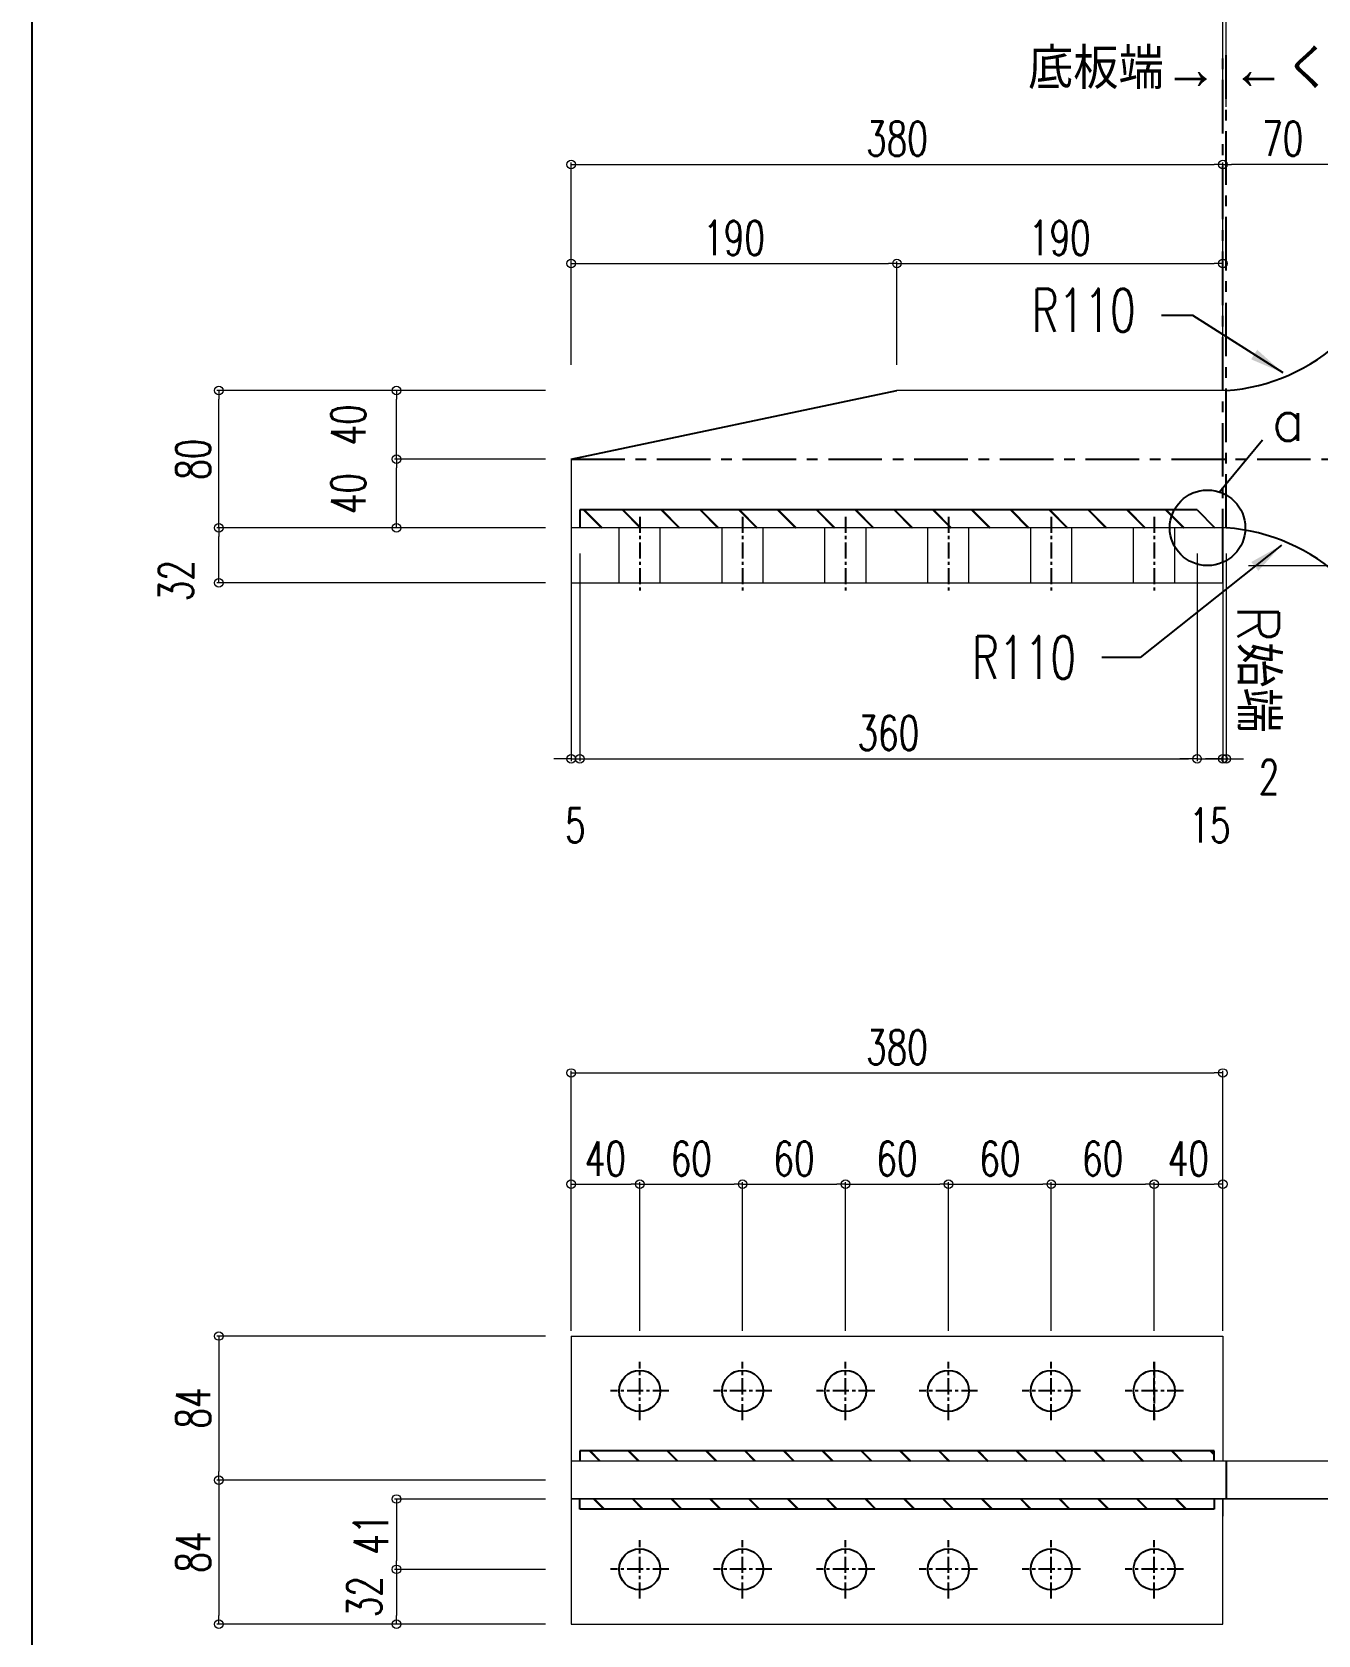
# Model space of a CAD drawing. Header units: millimetres. Extents: x -4568 to 36914, y -114 to 17788.
# Drawn here: x 3444 to 4194, y 11699 to 12633 of the extents above; entities that cross this region are included whole.
import ezdxf
from ezdxf.enums import TextEntityAlignment as Align

# ---------------------------------------------------------------- set-up
doc = ezdxf.new("R2010")
doc.units = ezdxf.units.MM
doc.header["$LTSCALE"] = 5
for name, pattern in [('ACAD_ISO03W100', [30, 12, -18]), ('CENTER1', [10, 6.25, -1.25, 1.25, -1.25]), ('JIS_08_50', [53, 50, -1.125, 0.75, -1.125])]:
    doc.linetypes.add(name, pattern=pattern)
doc.layers.get('0').update_dxf_attribs({"color": 255})
doc.layers.get('DEFPOINTS').update_dxf_attribs({"color": 255})
for name, color, linetype in [('CENTER', 2, 'JIS_08_50'), ('寸法', 4, 'Continuous'), ('溶接', 241, 'Continuous'), ('補助線', 7, 'ACAD_ISO03W100'), ('金物', 142, 'Continuous')]:
    doc.layers.add(name, color=color, linetype=linetype)
doc.styles.add('KANJI', font='simplex.shx', dxfattribs={"width": 0.7, "bigfont": 'extfont2.shx'})
doc.styles.get("Standard").update_dxf_attribs({"font": 'simplex.shx', "width": 0.7, "height": 2.5, "bigfont": '@extfont2.shx'})
doc.styles.add('SUNPOU', font='simplex.shx', dxfattribs={"width": 0.7, "bigfont": 'extfont2.shx'})
doc.dimstyles.new('コピー(2) - Standard', dxfattribs={"dimtxt": 25, "dimasz": 20, "dimexe": 0.18, "dimexo": 0.0625, "dimgap": 15, "dimtad": 1, "dimdec": 0, "dimzin": 0, "dimdsep": 46, "dimtxsty": 'Standard', "dimblk": 'DOTSMALL', "dimcen": 0.09, "dimadec": 0, "dimazin": 0, "dimtfac": 1, "dimtdec": 0, "dimtofl": 0, "dimtmove": 0, "dimatfit": 3, "dimfxl": 0, "dimtolj": 1, "dimtzin": 0, "dimarcsym": 0})
doc.dimstyles.new('一般寸法-小さめ', dxfattribs={"dimscale": 10, "dimtxt": 2, "dimasz": 0.5, "dimexe": 0.125, "dimexo": 1.5, "dimgap": 0.5, "dimtad": 1, "dimtxsty": 'KANJI', "dimblk": 'ORIGIN', "dimcen": 0, "dimclrd": 256, "dimclre": 256, "dimclrt": 256, "dimadec": 0, "dimazin": 0, "dimtfac": 1, "dimtmove": 2, "dimatfit": 2, "dimfxl": 0, "dimtolj": 2, "dimlwd": 5, "dimlwe": 5, "dimarcsym": 0})

# ---------------------------------------------------------------- blocks, each defined once
blk = doc.blocks.new('_DotSmall')
at = {"color": 0, "linetype": 'ByBlock', "const_width": 0.5}
blk.add_lwpolyline([(-0.0625, 0, 1), (0.0625, 0, 1)], format="xyb", close=True, dxfattribs=at)
blk = doc.blocks.new('_Origin')
at = {"color": 0, "linetype": 'ByBlock', "lineweight": -2}
blk.add_line((0, 0), (-1, 0), dxfattribs=at)
blk.add_circle((0, 0), 0.5, dxfattribs=at)
blk = doc.blocks.new('*D1047')
at = {"layer": 'DEFPOINTS', "color": 0, "transparency": 16777216}
for p in [(3552.96, 12424.11), (3758.38, 12424.11), (3758.38, 12344.11)]:
    blk.add_point(p, dxfattribs=at)
at = {"layer": '寸法', "lineweight": 5, "transparency": 16777216}
for p, q in [((3743.38, 12424.11), (3551.71, 12424.11)), ((3552.96, 12349.11), (3552.96, 12419.11)), ((3743.38, 12344.11), (3551.71, 12344.11))]:
    blk.add_line(p, q, dxfattribs=at)
at = {"layer": '寸法', "lineweight": 5, "transparency": 16777216, "xscale": 5, "yscale": 5, "zscale": 5}
for p, rotation in [((3552.96, 12424.11), 90), ((3552.96, 12344.11), 270)]:
    blk.add_blockref('_Origin', p, dxfattribs=dict(at, rotation=rotation))
at = {"layer": '寸法', "transparency": 16777216, "insert": (3537.96, 12384.11), "char_height": 20, "attachment_point": 5, "rotation": 90, "style": 'KANJI'}
blk.add_mtext('\\A2;80', dxfattribs=at)
blk = doc.blocks.new('*D1077')
at = {"layer": 'DEFPOINTS', "color": 0, "transparency": 16777216}
for p in [(3552.96, 12344.11), (3758.38, 12344.11), (3758.38, 12312.11)]:
    blk.add_point(p, dxfattribs=at)
at = {"layer": '寸法', "lineweight": 5, "transparency": 16777216}
for p, q in [((3743.38, 12344.11), (3551.71, 12344.11)), ((3552.96, 12317.11), (3552.96, 12339.11)), ((3743.38, 12312.11), (3551.71, 12312.11))]:
    blk.add_line(p, q, dxfattribs=at)
at = {"layer": '寸法', "lineweight": 5, "transparency": 16777216, "xscale": 5, "yscale": 5, "zscale": 5}
for p, rotation in [((3552.96, 12344.11), 90), ((3552.96, 12312.11), 270)]:
    blk.add_blockref('_Origin', p, dxfattribs=dict(at, rotation=rotation))
at = {"layer": '寸法', "transparency": 16777216, "insert": (3527.96, 12313.35), "char_height": 20, "attachment_point": 5, "rotation": 90, "style": 'KANJI'}
blk.add_mtext('\\A2;32', dxfattribs=at)
blk = doc.blocks.new('*D1048')
at = {"layer": 'DEFPOINTS', "color": 0, "transparency": 16777216}
for p in [(4138.38, 12555.9), (3758.38, 12424.11), (4138.38, 12424.11)]:
    blk.add_point(p, dxfattribs=at)
at = {"layer": '寸法', "lineweight": 5, "transparency": 16777216}
for p, q in [((3758.38, 12439.11), (3758.38, 12557.15)), ((3763.38, 12555.9), (4133.38, 12555.9)), ((4138.38, 12439.11), (4138.38, 12557.15))]:
    blk.add_line(p, q, dxfattribs=at)
at = {"layer": '寸法', "lineweight": 5, "transparency": 16777216, "xscale": 5, "yscale": 5, "zscale": 5, "rotation": 180}
blk.add_blockref('_Origin', (3758.38, 12555.9), dxfattribs=at)
at = {"layer": '寸法', "lineweight": 5, "transparency": 16777216, "xscale": 5, "yscale": 5, "zscale": 5}
blk.add_blockref('_Origin', (4138.38, 12555.9), dxfattribs=at)
at = {"layer": '寸法', "transparency": 16777216, "insert": (3948.38, 12570.9), "char_height": 20, "attachment_point": 5, "style": 'KANJI'}
blk.add_mtext('\\A2;380', dxfattribs=at)
blk = doc.blocks.new('*D1049')
at = {"layer": 'DEFPOINTS', "color": 0, "transparency": 16777216}
for p in [(4138.38, 12555.9), (4208.38, 12454.11), (4138.38, 12424.11)]:
    blk.add_point(p, dxfattribs=at)
at = {"layer": '寸法', "lineweight": 5, "transparency": 16777216}
for p, q in [((4138.38, 12439.11), (4138.38, 12557.15)), ((4203.38, 12555.9), (4143.38, 12555.9)), ((4208.38, 12469.11), (4208.38, 12557.15))]:
    blk.add_line(p, q, dxfattribs=at)
at = {"layer": '寸法', "lineweight": 5, "transparency": 16777216, "xscale": 5, "yscale": 5, "zscale": 5, "rotation": 180}
blk.add_blockref('_Origin', (4138.38, 12555.9), dxfattribs=at)
at = {"layer": '寸法', "lineweight": 5, "transparency": 16777216, "xscale": 5, "yscale": 5, "zscale": 5}
blk.add_blockref('_Origin', (4208.38, 12555.9), dxfattribs=at)
at = {"layer": '寸法', "transparency": 16777216, "insert": (4173.38, 12570.9), "char_height": 20, "attachment_point": 5, "style": 'KANJI'}
blk.add_mtext('\\A2;70', dxfattribs=at)
blk = doc.blocks.new('*D1051')
at = {"layer": 'DEFPOINTS', "color": 0, "transparency": 16777216}
for p in [(3656.58, 12384.11), (3758.38, 12384.11), (3758.38, 12344.11)]:
    blk.add_point(p, dxfattribs=at)
at = {"layer": '寸法', "lineweight": 5, "transparency": 16777216}
for p, q in [((3743.38, 12384.11), (3655.33, 12384.11)), ((3656.58, 12349.11), (3656.58, 12379.11)), ((3743.38, 12344.11), (3655.33, 12344.11))]:
    blk.add_line(p, q, dxfattribs=at)
at = {"layer": '寸法', "lineweight": 5, "transparency": 16777216, "xscale": 5, "yscale": 5, "zscale": 5}
for p, rotation in [((3656.58, 12384.11), 90), ((3656.58, 12344.11), 270)]:
    blk.add_blockref('_Origin', p, dxfattribs=dict(at, rotation=rotation))
at = {"layer": '寸法', "transparency": 16777216, "insert": (3628.42, 12364.11), "char_height": 20, "attachment_point": 5, "rotation": 90, "style": 'KANJI'}
blk.add_mtext('\\A2;40', dxfattribs=at)
blk = doc.blocks.new('*D1052')
at = {"layer": 'DEFPOINTS', "color": 0, "transparency": 16777216}
for p in [(3656.58, 12424.11), (3758.38, 12424.11), (3758.38, 12384.11)]:
    blk.add_point(p, dxfattribs=at)
at = {"layer": '寸法', "lineweight": 5, "transparency": 16777216}
for p, q in [((3743.38, 12424.11), (3655.33, 12424.11)), ((3656.58, 12389.11), (3656.58, 12419.11)), ((3743.38, 12384.11), (3655.33, 12384.11))]:
    blk.add_line(p, q, dxfattribs=at)
at = {"layer": '寸法', "lineweight": 5, "transparency": 16777216, "xscale": 5, "yscale": 5, "zscale": 5}
for p, rotation in [((3656.58, 12424.11), 90), ((3656.58, 12384.11), 270)]:
    blk.add_blockref('_Origin', p, dxfattribs=dict(at, rotation=rotation))
at = {"layer": '寸法', "transparency": 16777216, "insert": (3628.42, 12404.11), "char_height": 20, "attachment_point": 5, "rotation": 90, "style": 'KANJI'}
blk.add_mtext('\\A2;40', dxfattribs=at)
blk = doc.blocks.new('*D1079')
at = {"layer": 'DEFPOINTS', "color": 0, "transparency": 16777216}
for p in [(4138.38, 12322.11), (4208.38, 12314.11), (4218.01, 12314.11)]:
    blk.add_point(p, dxfattribs=at)
at = {"layer": '寸法', "lineweight": 5, "transparency": 16777216}
for p, q in [((4218.01, 12327.11), (4218.01, 12332.11)), ((4153.38, 12322.11), (4219.26, 12322.11)), ((4218.01, 12322.11), (4218.01, 12314.11)), ((4218.01, 12309.11), (4218.01, 12304.11)), ((4223.38, 12314.11), (4219.26, 12314.11))]:
    blk.add_line(p, q, dxfattribs=at)
at = {"layer": '寸法', "lineweight": 5, "transparency": 16777216, "xscale": 5, "yscale": 5, "zscale": 5}
for p, rotation in [((4218.01, 12322.11), 270), ((4218.01, 12314.11), 90)]:
    blk.add_blockref('_Origin', p, dxfattribs=dict(at, rotation=rotation))
at = {"layer": '寸法', "transparency": 16777216, "insert": (4244.75, 12277.68), "char_height": 20, "attachment_point": 5, "rotation": 90, "style": 'KANJI'}
blk.add_mtext('\\A2;8', dxfattribs=at)
blk = doc.blocks.new('*D1053')
at = {"layer": 'DEFPOINTS', "color": 0, "transparency": 16777216}
for p in [(4138.38, 12498.13), (3948.38, 12424.11), (4138.38, 12424.11)]:
    blk.add_point(p, dxfattribs=at)
at = {"layer": '寸法', "lineweight": 5, "transparency": 16777216}
for p, q in [((3948.38, 12439.11), (3948.38, 12499.38)), ((3953.38, 12498.13), (4133.38, 12498.13)), ((4138.38, 12439.11), (4138.38, 12499.38))]:
    blk.add_line(p, q, dxfattribs=at)
at = {"layer": '寸法', "lineweight": 5, "transparency": 16777216, "xscale": 5, "yscale": 5, "zscale": 5, "rotation": 180}
blk.add_blockref('_Origin', (3948.38, 12498.13), dxfattribs=at)
at = {"layer": '寸法', "lineweight": 5, "transparency": 16777216, "xscale": 5, "yscale": 5, "zscale": 5}
blk.add_blockref('_Origin', (4138.38, 12498.13), dxfattribs=at)
at = {"layer": '寸法', "transparency": 16777216, "insert": (4043.38, 12513.13), "char_height": 20, "attachment_point": 5, "style": 'KANJI'}
blk.add_mtext('\\A2;190', dxfattribs=at)
blk = doc.blocks.new('*D1054')
at = {"layer": 'DEFPOINTS', "color": 0, "transparency": 16777216}
for p in [(3948.38, 12498.13), (3758.38, 12424.11), (3948.38, 12424.11)]:
    blk.add_point(p, dxfattribs=at)
at = {"layer": '寸法', "lineweight": 5, "transparency": 16777216}
for p, q in [((3758.38, 12439.11), (3758.38, 12499.38)), ((3763.38, 12498.13), (3943.38, 12498.13)), ((3948.38, 12439.11), (3948.38, 12499.38))]:
    blk.add_line(p, q, dxfattribs=at)
at = {"layer": '寸法', "lineweight": 5, "transparency": 16777216, "xscale": 5, "yscale": 5, "zscale": 5, "rotation": 180}
blk.add_blockref('_Origin', (3758.38, 12498.13), dxfattribs=at)
at = {"layer": '寸法', "lineweight": 5, "transparency": 16777216, "xscale": 5, "yscale": 5, "zscale": 5}
blk.add_blockref('_Origin', (3948.38, 12498.13), dxfattribs=at)
at = {"layer": '寸法', "transparency": 16777216, "insert": (3853.38, 12513.13), "char_height": 20, "attachment_point": 5, "style": 'KANJI'}
blk.add_mtext('\\A2;190', dxfattribs=at)
blk = doc.blocks.new('*D1061')
at = {"layer": 'DEFPOINTS', "color": 0, "linetype": 'Continuous', "transparency": 16777216}
for p in [(3758.38, 12344.11), (3763.38, 12325.11), (3763.38, 12209.42)]:
    blk.add_point(p, dxfattribs=at)
at = {"layer": '寸法', "linetype": 'Continuous', "lineweight": 5, "transparency": 16777216}
for p, q in [((3758.38, 12329.11), (3758.38, 12208.17)), ((3763.38, 12310.11), (3763.38, 12208.17)), ((3753.38, 12209.42), (3748.38, 12209.42)), ((3758.38, 12209.42), (3763.38, 12209.42)), ((3768.38, 12209.42), (3773.38, 12209.42))]:
    blk.add_line(p, q, dxfattribs=at)
at = {"layer": '寸法', "linetype": 'Continuous', "lineweight": 5, "transparency": 16777216, "xscale": 5, "yscale": 5, "zscale": 5}
blk.add_blockref('_Origin', (3758.38, 12209.42), dxfattribs=at)
at = {"layer": '寸法', "linetype": 'Continuous', "lineweight": 5, "transparency": 16777216, "xscale": 5, "yscale": 5, "zscale": 5, "rotation": 180}
blk.add_blockref('_Origin', (3763.38, 12209.42), dxfattribs=at)
at = {"layer": '寸法', "linetype": 'Continuous', "transparency": 16777216, "insert": (3760.88, 12170.67), "char_height": 20, "attachment_point": 5, "style": 'KANJI'}
blk.add_mtext('\\A2;5', dxfattribs=at)
blk = doc.blocks.new('*D1062')
at = {"layer": 'DEFPOINTS', "color": 0, "linetype": 'Continuous', "transparency": 16777216}
for p in [(3763.38, 12344.11), (4123.38, 12344.11), (4123.38, 12209.42)]:
    blk.add_point(p, dxfattribs=at)
at = {"layer": '寸法', "linetype": 'Continuous', "lineweight": 5, "transparency": 16777216}
for p, q in [((3763.38, 12329.11), (3763.38, 12208.17)), ((4123.38, 12329.11), (4123.38, 12208.17)), ((3768.38, 12209.42), (4118.38, 12209.42))]:
    blk.add_line(p, q, dxfattribs=at)
at = {"layer": '寸法', "linetype": 'Continuous', "lineweight": 5, "transparency": 16777216, "xscale": 5, "yscale": 5, "zscale": 5, "rotation": 180}
blk.add_blockref('_Origin', (3763.38, 12209.42), dxfattribs=at)
at = {"layer": '寸法', "linetype": 'Continuous', "lineweight": 5, "transparency": 16777216, "xscale": 5, "yscale": 5, "zscale": 5}
blk.add_blockref('_Origin', (4123.38, 12209.42), dxfattribs=at)
at = {"layer": '寸法', "linetype": 'Continuous', "transparency": 16777216, "insert": (3943.38, 12224.42), "char_height": 20, "attachment_point": 5, "style": 'KANJI'}
blk.add_mtext('\\A2;360', dxfattribs=at)
blk = doc.blocks.new('*D1063')
at = {"layer": 'DEFPOINTS', "color": 0, "linetype": 'Continuous', "transparency": 16777216}
for p in [(4123.38, 12344.11), (4138.38, 12344.11), (4138.38, 12209.42)]:
    blk.add_point(p, dxfattribs=at)
at = {"layer": '寸法', "linetype": 'Continuous', "lineweight": 5, "transparency": 16777216}
for p, q in [((4123.38, 12329.11), (4123.38, 12208.17)), ((4138.38, 12329.11), (4138.38, 12208.17)), ((4118.38, 12209.42), (4113.38, 12209.42)), ((4123.38, 12209.42), (4138.38, 12209.42)), ((4143.38, 12209.42), (4148.38, 12209.42))]:
    blk.add_line(p, q, dxfattribs=at)
at = {"layer": '寸法', "linetype": 'Continuous', "lineweight": 5, "transparency": 16777216, "xscale": 5, "yscale": 5, "zscale": 5}
blk.add_blockref('_Origin', (4123.38, 12209.42), dxfattribs=at)
at = {"layer": '寸法', "linetype": 'Continuous', "lineweight": 5, "transparency": 16777216, "xscale": 5, "yscale": 5, "zscale": 5, "rotation": 180}
blk.add_blockref('_Origin', (4138.38, 12209.42), dxfattribs=at)
at = {"layer": '寸法', "linetype": 'Continuous', "transparency": 16777216, "insert": (4130.88, 12170.67), "char_height": 20, "attachment_point": 5, "style": 'KANJI'}
blk.add_mtext('\\A2;15', dxfattribs=at)
blk = doc.blocks.new('*D1064')
at = {"layer": 'DEFPOINTS', "color": 0, "linetype": 'Continuous', "transparency": 16777216}
for p in [(4138.38, 12344.11), (4140.38, 12344.11), (4140.38, 12209.42)]:
    blk.add_point(p, dxfattribs=at)
at = {"layer": '寸法', "linetype": 'Continuous', "lineweight": 5, "transparency": 16777216}
for p, q in [((4138.38, 12329.11), (4138.38, 12208.17)), ((4140.38, 12329.11), (4140.38, 12208.17)), ((4133.38, 12209.42), (4128.38, 12209.42)), ((4138.38, 12209.42), (4140.38, 12209.42)), ((4145.38, 12209.42), (4150.38, 12209.42))]:
    blk.add_line(p, q, dxfattribs=at)
at = {"layer": '寸法', "linetype": 'Continuous', "lineweight": 5, "transparency": 16777216, "xscale": 5, "yscale": 5, "zscale": 5}
blk.add_blockref('_Origin', (4138.38, 12209.42), dxfattribs=at)
at = {"layer": '寸法', "linetype": 'Continuous', "lineweight": 5, "transparency": 16777216, "xscale": 5, "yscale": 5, "zscale": 5, "rotation": 180}
blk.add_blockref('_Origin', (4140.38, 12209.42), dxfattribs=at)
at = {"layer": '寸法', "linetype": 'Continuous', "transparency": 16777216, "insert": (4165.31, 12198.9), "char_height": 20, "attachment_point": 5, "style": 'KANJI'}
blk.add_mtext('\\A2;2', dxfattribs=at)
blk = doc.blocks.new('*D1068')
at = {"layer": 'DEFPOINTS', "color": 0, "linetype": 'Continuous', "transparency": 16777216}
for p in [(3798.38, 11961.44), (3758.38, 11860.96), (3798.38, 11860.96)]:
    blk.add_point(p, dxfattribs=at)
at = {"layer": '寸法', "linetype": 'Continuous', "lineweight": 5, "transparency": 16777216}
for p, q in [((3758.38, 11875.96), (3758.38, 11962.69)), ((3763.38, 11961.44), (3793.38, 11961.44)), ((3798.38, 11875.96), (3798.38, 11962.69))]:
    blk.add_line(p, q, dxfattribs=at)
at = {"layer": '寸法', "linetype": 'Continuous', "lineweight": 5, "transparency": 16777216, "xscale": 5, "yscale": 5, "zscale": 5, "rotation": 180}
blk.add_blockref('_Origin', (3758.38, 11961.44), dxfattribs=at)
at = {"layer": '寸法', "linetype": 'Continuous', "lineweight": 5, "transparency": 16777216, "xscale": 5, "yscale": 5, "zscale": 5}
blk.add_blockref('_Origin', (3798.38, 11961.44), dxfattribs=at)
at = {"layer": '寸法', "linetype": 'Continuous', "transparency": 16777216, "insert": (3778.38, 11976.44), "char_height": 20, "attachment_point": 5, "style": 'KANJI'}
blk.add_mtext('\\A2;40', dxfattribs=at)
blk = doc.blocks.new('*D1069')
at = {"layer": 'DEFPOINTS', "color": 0, "linetype": 'Continuous', "transparency": 16777216}
for p in [(3858.38, 11961.44), (3798.38, 11860.96), (3858.38, 11860.96)]:
    blk.add_point(p, dxfattribs=at)
at = {"layer": '寸法', "linetype": 'Continuous', "lineweight": 5, "transparency": 16777216}
for p, q in [((3798.38, 11875.96), (3798.38, 11962.69)), ((3803.38, 11961.44), (3853.38, 11961.44)), ((3858.38, 11875.96), (3858.38, 11962.69))]:
    blk.add_line(p, q, dxfattribs=at)
at = {"layer": '寸法', "linetype": 'Continuous', "lineweight": 5, "transparency": 16777216, "xscale": 5, "yscale": 5, "zscale": 5, "rotation": 180}
blk.add_blockref('_Origin', (3798.38, 11961.44), dxfattribs=at)
at = {"layer": '寸法', "linetype": 'Continuous', "lineweight": 5, "transparency": 16777216, "xscale": 5, "yscale": 5, "zscale": 5}
blk.add_blockref('_Origin', (3858.38, 11961.44), dxfattribs=at)
at = {"layer": '寸法', "linetype": 'Continuous', "transparency": 16777216, "insert": (3828.38, 11976.44), "char_height": 20, "attachment_point": 5, "style": 'KANJI'}
blk.add_mtext('\\A2;60', dxfattribs=at)
blk = doc.blocks.new('*D1070')
at = {"layer": 'DEFPOINTS', "color": 0, "linetype": 'Continuous', "transparency": 16777216}
for p in [(3918.38, 11961.44), (3858.38, 11860.96), (3918.38, 11860.96)]:
    blk.add_point(p, dxfattribs=at)
at = {"layer": '寸法', "linetype": 'Continuous', "lineweight": 5, "transparency": 16777216}
for p, q in [((3858.38, 11875.96), (3858.38, 11962.69)), ((3863.38, 11961.44), (3913.38, 11961.44)), ((3918.38, 11875.96), (3918.38, 11962.69))]:
    blk.add_line(p, q, dxfattribs=at)
at = {"layer": '寸法', "linetype": 'Continuous', "lineweight": 5, "transparency": 16777216, "xscale": 5, "yscale": 5, "zscale": 5, "rotation": 180}
blk.add_blockref('_Origin', (3858.38, 11961.44), dxfattribs=at)
at = {"layer": '寸法', "linetype": 'Continuous', "lineweight": 5, "transparency": 16777216, "xscale": 5, "yscale": 5, "zscale": 5}
blk.add_blockref('_Origin', (3918.38, 11961.44), dxfattribs=at)
at = {"layer": '寸法', "linetype": 'Continuous', "transparency": 16777216, "insert": (3888.38, 11976.44), "char_height": 20, "attachment_point": 5, "style": 'KANJI'}
blk.add_mtext('\\A2;60', dxfattribs=at)
blk = doc.blocks.new('*D1071')
at = {"layer": 'DEFPOINTS', "color": 0, "linetype": 'Continuous', "transparency": 16777216}
for p in [(3978.38, 11961.44), (3918.38, 11860.96), (3978.38, 11860.96)]:
    blk.add_point(p, dxfattribs=at)
at = {"layer": '寸法', "linetype": 'Continuous', "lineweight": 5, "transparency": 16777216}
for p, q in [((3918.38, 11875.96), (3918.38, 11962.69)), ((3923.38, 11961.44), (3973.38, 11961.44)), ((3978.38, 11875.96), (3978.38, 11962.69))]:
    blk.add_line(p, q, dxfattribs=at)
at = {"layer": '寸法', "linetype": 'Continuous', "lineweight": 5, "transparency": 16777216, "xscale": 5, "yscale": 5, "zscale": 5, "rotation": 180}
blk.add_blockref('_Origin', (3918.38, 11961.44), dxfattribs=at)
at = {"layer": '寸法', "linetype": 'Continuous', "lineweight": 5, "transparency": 16777216, "xscale": 5, "yscale": 5, "zscale": 5}
blk.add_blockref('_Origin', (3978.38, 11961.44), dxfattribs=at)
at = {"layer": '寸法', "linetype": 'Continuous', "transparency": 16777216, "insert": (3948.38, 11976.44), "char_height": 20, "attachment_point": 5, "style": 'KANJI'}
blk.add_mtext('\\A2;60', dxfattribs=at)
blk = doc.blocks.new('*D1072')
at = {"layer": 'DEFPOINTS', "color": 0, "linetype": 'Continuous', "transparency": 16777216}
for p in [(4038.38, 11961.44), (3978.38, 11860.96), (4038.38, 11860.96)]:
    blk.add_point(p, dxfattribs=at)
at = {"layer": '寸法', "linetype": 'Continuous', "lineweight": 5, "transparency": 16777216}
for p, q in [((3978.38, 11875.96), (3978.38, 11962.69)), ((3983.38, 11961.44), (4033.38, 11961.44)), ((4038.38, 11875.96), (4038.38, 11962.69))]:
    blk.add_line(p, q, dxfattribs=at)
at = {"layer": '寸法', "linetype": 'Continuous', "lineweight": 5, "transparency": 16777216, "xscale": 5, "yscale": 5, "zscale": 5, "rotation": 180}
blk.add_blockref('_Origin', (3978.38, 11961.44), dxfattribs=at)
at = {"layer": '寸法', "linetype": 'Continuous', "lineweight": 5, "transparency": 16777216, "xscale": 5, "yscale": 5, "zscale": 5}
blk.add_blockref('_Origin', (4038.38, 11961.44), dxfattribs=at)
at = {"layer": '寸法', "linetype": 'Continuous', "transparency": 16777216, "insert": (4008.38, 11976.44), "char_height": 20, "attachment_point": 5, "style": 'KANJI'}
blk.add_mtext('\\A2;60', dxfattribs=at)
blk = doc.blocks.new('*D1073')
at = {"layer": 'DEFPOINTS', "color": 0, "linetype": 'Continuous', "transparency": 16777216}
for p in [(4098.38, 11961.44), (4038.38, 11860.96), (4098.38, 11860.96)]:
    blk.add_point(p, dxfattribs=at)
at = {"layer": '寸法', "linetype": 'Continuous', "lineweight": 5, "transparency": 16777216}
for p, q in [((4038.38, 11875.96), (4038.38, 11962.69)), ((4043.38, 11961.44), (4093.38, 11961.44)), ((4098.38, 11875.96), (4098.38, 11962.69))]:
    blk.add_line(p, q, dxfattribs=at)
at = {"layer": '寸法', "linetype": 'Continuous', "lineweight": 5, "transparency": 16777216, "xscale": 5, "yscale": 5, "zscale": 5, "rotation": 180}
blk.add_blockref('_Origin', (4038.38, 11961.44), dxfattribs=at)
at = {"layer": '寸法', "linetype": 'Continuous', "lineweight": 5, "transparency": 16777216, "xscale": 5, "yscale": 5, "zscale": 5}
blk.add_blockref('_Origin', (4098.38, 11961.44), dxfattribs=at)
at = {"layer": '寸法', "linetype": 'Continuous', "transparency": 16777216, "insert": (4068.38, 11976.44), "char_height": 20, "attachment_point": 5, "style": 'KANJI'}
blk.add_mtext('\\A2;60', dxfattribs=at)
blk = doc.blocks.new('*D1074')
at = {"layer": 'DEFPOINTS', "color": 0, "linetype": 'Continuous', "transparency": 16777216}
for p in [(4138.38, 11961.44), (4098.38, 11860.96), (4138.38, 11860.96)]:
    blk.add_point(p, dxfattribs=at)
at = {"layer": '寸法', "linetype": 'Continuous', "lineweight": 5, "transparency": 16777216}
for p, q in [((4098.38, 11875.96), (4098.38, 11962.69)), ((4103.38, 11961.44), (4133.38, 11961.44)), ((4138.38, 11875.96), (4138.38, 11962.69))]:
    blk.add_line(p, q, dxfattribs=at)
at = {"layer": '寸法', "linetype": 'Continuous', "lineweight": 5, "transparency": 16777216, "xscale": 5, "yscale": 5, "zscale": 5, "rotation": 180}
blk.add_blockref('_Origin', (4098.38, 11961.44), dxfattribs=at)
at = {"layer": '寸法', "linetype": 'Continuous', "lineweight": 5, "transparency": 16777216, "xscale": 5, "yscale": 5, "zscale": 5}
blk.add_blockref('_Origin', (4138.38, 11961.44), dxfattribs=at)
at = {"layer": '寸法', "linetype": 'Continuous', "transparency": 16777216, "insert": (4118.38, 11976.44), "char_height": 20, "attachment_point": 5, "style": 'KANJI'}
blk.add_mtext('\\A2;40', dxfattribs=at)
blk = doc.blocks.new('*D1075')
at = {"layer": 'DEFPOINTS', "color": 0, "linetype": 'Continuous', "transparency": 16777216}
for p in [(4138.38, 12026.32), (3758.38, 11860.96), (4138.38, 11860.96)]:
    blk.add_point(p, dxfattribs=at)
at = {"layer": '寸法', "linetype": 'Continuous', "lineweight": 5, "transparency": 16777216}
for p, q in [((3758.38, 11875.96), (3758.38, 12027.57)), ((3763.38, 12026.32), (4133.38, 12026.32)), ((4138.38, 11875.96), (4138.38, 12027.57))]:
    blk.add_line(p, q, dxfattribs=at)
at = {"layer": '寸法', "linetype": 'Continuous', "lineweight": 5, "transparency": 16777216, "xscale": 5, "yscale": 5, "zscale": 5, "rotation": 180}
blk.add_blockref('_Origin', (3758.38, 12026.32), dxfattribs=at)
at = {"layer": '寸法', "linetype": 'Continuous', "lineweight": 5, "transparency": 16777216, "xscale": 5, "yscale": 5, "zscale": 5}
blk.add_blockref('_Origin', (4138.38, 12026.32), dxfattribs=at)
at = {"layer": '寸法', "linetype": 'Continuous', "transparency": 16777216, "insert": (3948.38, 12041.32), "char_height": 20, "attachment_point": 5, "style": 'KANJI'}
blk.add_mtext('\\A2;380', dxfattribs=at)
blk = doc.blocks.new('*D1076')
at = {"layer": 'DEFPOINTS', "color": 0, "transparency": 16777216}
for p in [(4140.38, 12648.48), (4138.38, 12574.46), (4140.38, 12574.46)]:
    blk.add_point(p, dxfattribs=at)
at = {"layer": '寸法', "lineweight": 5, "transparency": 16777216}
for p, q in [((4133.38, 12648.48), (4128.38, 12648.48)), ((4138.38, 12589.46), (4138.38, 12649.73)), ((4138.38, 12648.48), (4140.38, 12648.48)), ((4140.38, 12589.46), (4140.38, 12649.73)), ((4145.38, 12648.48), (4150.38, 12648.48))]:
    blk.add_line(p, q, dxfattribs=at)
at = {"layer": '寸法', "lineweight": 5, "transparency": 16777216, "xscale": 5, "yscale": 5, "zscale": 5}
blk.add_blockref('_Origin', (4138.38, 12648.48), dxfattribs=at)
at = {"layer": '寸法', "lineweight": 5, "transparency": 16777216, "xscale": 5, "yscale": 5, "zscale": 5, "rotation": 180}
blk.add_blockref('_Origin', (4140.38, 12648.48), dxfattribs=at)
at = {"layer": '寸法', "transparency": 16777216, "insert": (4139.27, 12667.01), "char_height": 20, "attachment_point": 5, "style": 'KANJI'}
blk.add_mtext('\\A2;2', dxfattribs=at)
blk = doc.blocks.new('*D1205')
at = {"layer": 'DEFPOINTS', "color": 0, "ltscale": 2, "transparency": 16777216}
for p in [(3758.38, 11788.96), (3552.96, 11704.96), (3758.38, 11704.96)]:
    blk.add_point(p, dxfattribs=at)
at = {"layer": '寸法', "lineweight": 5, "ltscale": 2, "transparency": 16777216}
for p, q in [((3743.38, 11788.96), (3551.71, 11788.96)), ((3552.96, 11783.96), (3552.96, 11709.96)), ((3743.38, 11704.96), (3551.71, 11704.96))]:
    blk.add_line(p, q, dxfattribs=at)
at = {"layer": '寸法', "lineweight": 5, "ltscale": 2, "transparency": 16777216, "xscale": 5, "yscale": 5, "zscale": 5}
for p, rotation in [((3552.96, 11788.96), 90), ((3552.96, 11704.96), 270)]:
    blk.add_blockref('_Origin', p, dxfattribs=dict(at, rotation=rotation))
at = {"layer": '寸法', "ltscale": 2, "transparency": 16777216, "insert": (3537.96, 11746.96), "char_height": 20, "attachment_point": 5, "rotation": 90, "style": 'KANJI'}
blk.add_mtext('\\A2;84', dxfattribs=at)
blk = doc.blocks.new('*D1207')
at = {"layer": 'DEFPOINTS', "color": 0, "ltscale": 2, "transparency": 16777216}
for p in [(3758.38, 11872.96), (3552.96, 11788.96), (3758.38, 11788.96)]:
    blk.add_point(p, dxfattribs=at)
at = {"layer": '寸法', "lineweight": 5, "ltscale": 2, "transparency": 16777216}
for p, q in [((3743.38, 11872.96), (3551.71, 11872.96)), ((3552.96, 11867.96), (3552.96, 11793.96)), ((3743.38, 11788.96), (3551.71, 11788.96))]:
    blk.add_line(p, q, dxfattribs=at)
at = {"layer": '寸法', "lineweight": 5, "ltscale": 2, "transparency": 16777216, "xscale": 5, "yscale": 5, "zscale": 5}
for p, rotation in [((3552.96, 11872.96), 90), ((3552.96, 11788.96), 270)]:
    blk.add_blockref('_Origin', p, dxfattribs=dict(at, rotation=rotation))
at = {"layer": '寸法', "ltscale": 2, "transparency": 16777216, "insert": (3537.96, 11830.96), "char_height": 20, "attachment_point": 5, "rotation": 90, "style": 'KANJI'}
blk.add_mtext('\\A2;84', dxfattribs=at)
blk = doc.blocks.new('*D1206')
at = {"layer": 'DEFPOINTS', "color": 0, "ltscale": 2, "transparency": 16777216}
for p in [(3758.38, 11736.96), (3656.58, 11704.96), (3758.38, 11704.96)]:
    blk.add_point(p, dxfattribs=at)
at = {"layer": '寸法', "lineweight": 5, "ltscale": 2, "transparency": 16777216}
for p, q in [((3743.38, 11736.96), (3655.33, 11736.96)), ((3656.58, 11731.96), (3656.58, 11709.96)), ((3743.38, 11704.96), (3655.33, 11704.96))]:
    blk.add_line(p, q, dxfattribs=at)
at = {"layer": '寸法', "lineweight": 5, "ltscale": 2, "transparency": 16777216, "xscale": 5, "yscale": 5, "zscale": 5}
for p, rotation in [((3656.58, 11736.96), 90), ((3656.58, 11704.96), 270)]:
    blk.add_blockref('_Origin', p, dxfattribs=dict(at, rotation=rotation))
at = {"layer": '寸法', "ltscale": 2, "transparency": 16777216, "insert": (3637.83, 11720.96), "char_height": 20, "attachment_point": 5, "rotation": 90, "style": 'KANJI'}
blk.add_mtext('\\A2;32', dxfattribs=at)
blk = doc.blocks.new('*D1208')
at = {"layer": 'DEFPOINTS', "color": 0, "ltscale": 2, "transparency": 16777216}
for p in [(3758.38, 11777.96), (3656.58, 11736.96), (3758.38, 11736.96)]:
    blk.add_point(p, dxfattribs=at)
at = {"layer": '寸法', "lineweight": 5, "ltscale": 2, "transparency": 16777216}
for p, q in [((3743.38, 11777.96), (3655.33, 11777.96)), ((3656.58, 11772.96), (3656.58, 11741.96)), ((3743.38, 11736.96), (3655.33, 11736.96))]:
    blk.add_line(p, q, dxfattribs=at)
at = {"layer": '寸法', "lineweight": 5, "ltscale": 2, "transparency": 16777216, "xscale": 5, "yscale": 5, "zscale": 5}
for p, rotation in [((3656.58, 11777.96), 90), ((3656.58, 11736.96), 270)]:
    blk.add_blockref('_Origin', p, dxfattribs=dict(at, rotation=rotation))
at = {"layer": '寸法', "ltscale": 2, "transparency": 16777216, "insert": (3641.58, 11757.46), "char_height": 20, "attachment_point": 5, "rotation": 90, "style": 'KANJI'}
blk.add_mtext('\\A2;41', dxfattribs=at)

msp = doc.modelspace()

# ---------------------------------------------------------------- hatches: boundary and pattern name
at = {"layer": '溶接', "ltscale": 6}
h = msp.add_hatch(dxfattribs=at)
h.set_pattern_fill('JIS_LC_20', color=256, scale=0.8, angle=90)
h.set_pattern_definition([(135, (1854.385, 9265.107), (-11.31371, -11.31371), []), (135, (1854.385, 9265.427), (-11.31371, -11.31371), [])])
h.paths.add_polyline_path([(3942.385, 12344.107), (3763.385, 12344.107), (3763.385, 12354.507), (3942.385, 12354.507)])
h.paths.add_polyline_path([(4124.385, 12344.107), (3942.385, 12344.107), (3942.385, 12354.507), (4124.385, 12354.507)])
h.paths.add_polyline_path([(4124.385, 12344.107), (4124.385, 12350.107)], flags=17)
h = msp.add_hatch(dxfattribs=at)
h.set_pattern_fill('JIS_LC_20', color=256, scale=0.8, angle=90)
h.set_pattern_definition([(135, (1853.385, 8720.964), (-11.31371, -11.31371), []), (135, (1853.385, 8721.284), (-11.31371, -11.31371), [])])
h.paths.add_polyline_path([(3941.385, 11799.964), (3763.385, 11799.964), (3763.385, 11805.964), (3941.385, 11805.964)])
h.paths.add_polyline_path([(4124.385, 11799.964), (3941.385, 11799.964), (3941.385, 11805.964), (4124.385, 11805.964)])
h.paths.add_polyline_path([(4133.385, 11799.964), (4124.385, 11799.964), (4124.385, 11805.964), (4133.385, 11805.964)])
h = msp.add_hatch(dxfattribs=at)
h.set_pattern_fill('JIS_LC_20', color=256, scale=0.8, angle=90)
h.set_pattern_definition([(135, (1853.385, 8717.964), (-11.31371, -11.31371), []), (135, (1853.385, 8718.284), (-11.31371, -11.31371), [])])
h.paths.add_polyline_path([(3941.385, 11777.964), (3763.385, 11777.964), (3763.385, 11771.964), (3941.385, 11771.964)])
h.paths.add_polyline_path([(4124.385, 11777.964), (3941.385, 11777.964), (3941.385, 11771.964), (4124.385, 11771.964)])
h.paths.add_polyline_path([(4133.385, 11777.964), (4124.385, 11777.964), (4124.385, 11771.964), (4133.385, 11771.964)])

# ---------------------------------------------------------------- linework, layer by layer
at = {"linetype": 'Continuous', "lineweight": -3}
msp.add_lwpolyline([(3444, 12956.38), (6648, 12956.38), (6648, 10740.38), (3444, 10740.38)], close=True, dxfattribs=at)
at = {"layer": 'CENTER', "linetype": 'CENTER1'}
msp.add_line((3758.385, 12384.107), (4408.385, 12384.107), dxfattribs=at)
at = {"layer": '寸法', "linetype": 'CENTER1'}
for p, q in [((4138.385, 12323.944), (4138.385, 12619.596)), ((4140.385, 12344.107), (4140.385, 12619.596))]:
    msp.add_line(p, q, dxfattribs=at)
at = {"layer": '寸法', "ltscale": 4}
msp.add_line((4136.491, 12365.004), (4161.527, 12395.391), dxfattribs=at)
at = {"layer": '寸法', "linetype": 'CENTER1', "ltscale": 0.3}
for p, q in [((3798.385, 12350.607), (3798.385, 12305.607)), ((3858.385, 12350.607), (3858.385, 12305.607)), ((3918.385, 12350.607), (3918.385, 12305.607)), ((3978.385, 12350.607), (3978.385, 12305.607)), ((4038.385, 12350.607), (4038.385, 12305.607)), ((4098.385, 12350.607), (4098.385, 12305.607)), ((3798.385, 11823.964), (3798.385, 11857.964)), ((3858.385, 11823.964), (3858.385, 11857.964)), ((3918.385, 11823.964), (3918.385, 11857.964)), ((3978.385, 11823.964), (3978.385, 11857.964)), ((4038.385, 11823.964), (4038.385, 11857.964)), ((4098.385, 11857.964), (4098.385, 11823.964)), ((4098.385, 11823.964), (4098.385, 11857.964)), ((3815.385, 11840.964), (3781.385, 11840.964)), ((3875.385, 11840.964), (3841.385, 11840.964)), ((3935.385, 11840.964), (3901.385, 11840.964)), ((3995.385, 11840.964), (3961.385, 11840.964)), ((4055.385, 11840.964), (4021.385, 11840.964)), ((4115.385, 11840.964), (4081.385, 11840.964)), ((4115.385, 11840.964), (4081.385, 11840.964)), ((3798.385, 11719.964), (3798.385, 11753.964)), ((3858.385, 11719.964), (3858.385, 11753.964)), ((3918.385, 11719.964), (3918.385, 11753.964)), ((3978.385, 11719.964), (3978.385, 11753.964)), ((4038.385, 11719.964), (4038.385, 11753.964)), ((4098.385, 11719.964), (4098.385, 11753.964)), ((4098.385, 11719.964), (4098.385, 11753.964)), ((3815.385, 11736.964), (3781.385, 11736.964)), ((3875.385, 11736.964), (3841.385, 11736.964)), ((3935.385, 11736.964), (3901.385, 11736.964)), ((3995.385, 11736.964), (3961.385, 11736.964)), ((4055.385, 11736.964), (4021.385, 11736.964)), ((4115.385, 11736.964), (4081.385, 11736.964)), ((4115.385, 11736.964), (4081.385, 11736.964))]:
    msp.add_line(p, q, dxfattribs=at)
at = {"layer": '寸法', "linetype": 'Continuous'}
msp.add_circle((4129.485, 12344.107), 22.04, dxfattribs=at)
at = {"layer": '溶接'}
for p, q in [((4123.385, 12354.507), (3763.385, 12354.507)), ((4133.385, 11805.964), (3763.385, 11805.964)), ((4133.385, 11799.964), (4133.385, 11805.964)), ((4133.385, 11777.964), (4133.385, 11771.964)), ((4133.385, 11771.964), (3763.385, 11771.964))]:
    msp.add_line(p, q, dxfattribs=at)
at = {"layer": '溶接', "linetype": 'Continuous'}
for p, q in [((3763.385, 12354.507), (3763.385, 12344.107)), ((4123.385, 12354.507), (4133.785, 12344.107)), ((3763.385, 11805.964), (3763.385, 11799.964)), ((3763.385, 11771.964), (3763.385, 11777.964))]:
    msp.add_line(p, q, dxfattribs=at)
at = {"layer": '補助線', "lineweight": 18}
for p, q in [((3786.385, 12312.107), (3786.385, 12344.107)), ((3810.385, 12312.107), (3810.385, 12344.107)), ((3846.385, 12312.107), (3846.385, 12344.107)), ((3870.385, 12312.107), (3870.385, 12344.107)), ((3906.385, 12312.107), (3906.385, 12344.107)), ((3930.385, 12312.107), (3930.385, 12344.107)), ((3966.385, 12312.107), (3966.385, 12344.107)), ((3990.385, 12312.107), (3990.385, 12344.107)), ((4026.385, 12312.107), (4026.385, 12344.107)), ((4050.385, 12312.107), (4050.385, 12344.107)), ((4086.385, 12312.107), (4086.385, 12344.107)), ((4110.385, 12312.107), (4110.385, 12344.107))]:
    msp.add_line(p, q, dxfattribs=at)
at = {"layer": '金物'}
msp.add_line((3758.385, 12384.107), (3948.385, 12424.107), dxfattribs=at)
at = {"layer": '金物', "lineweight": 18}
for p, q in [((4140.385, 12424.107), (3948.385, 12424.107)), ((3758.385, 12384.107), (3758.385, 12344.107)), ((3758.385, 12344.107), (3758.385, 12322.107)), ((4140.385, 12344.107), (3758.385, 12344.107)), ((3758.385, 12344.107), (3758.385, 12312.107)), ((4138.385, 12322.107), (4138.385, 12344.107)), ((4138.385, 12312.107), (4138.385, 12344.107)), ((3758.385, 12312.107), (4138.385, 12312.107)), ((3758.385, 11872.964), (3758.385, 11704.964)), ((3758.385, 11872.964), (4138.385, 11872.964)), ((4138.385, 11872.964), (4138.385, 11799.964)), ((4408.385, 11799.964), (3758.385, 11799.964)), ((4408.385, 11777.964), (3758.385, 11777.964)), ((3758.385, 11777.964), (4408.385, 11777.964)), ((4138.385, 11777.964), (4138.385, 11767.964)), ((4138.385, 11704.964), (4138.385, 11777.964)), ((3758.385, 11704.964), (4138.385, 11704.964))]:
    msp.add_line(p, q, dxfattribs=at)
at = {"layer": '金物', "ltscale": 2}
msp.add_line((4140.385, 11799.964), (4140.385, 11777.964), dxfattribs=at)
at = {"layer": '金物', "ltscale": 2.5}
for centre in [(3798.385, 11840.964), (3858.385, 11840.964), (3918.385, 11840.964), (3978.385, 11840.964), (4038.385, 11840.964), (4098.385, 11840.964), (3798.385, 11736.964), (3858.385, 11736.964), (3918.385, 11736.964), (3978.385, 11736.964), (4038.385, 11736.964), (4098.385, 11736.964)]:
    msp.add_circle(centre, 12, dxfattribs=at)
at = {"layer": '金物', "ltscale": 2}
for centre, start, end in [((4132.595, 12533.831), 274.060941, 313.550946), ((4132.595, 12234.383), 46.449054, 85.939059)]:
    msp.add_arc(centre, 110, start, end, dxfattribs=at)

# ---------------------------------------------------------------- texts
at = {"layer": '寸法', "ltscale": 4, "style": 'SUNPOU'}
for s, p in [('底板端→', (4024.814, 12599.94)), ('←くびれR始端', (4143.524, 12599.94))]:
    msp.add_text(s, height=24, dxfattribs=at).set_placement(p)
msp.add_text('a', height=24, dxfattribs=at).set_placement((4186.272, 12406.891), align=Align.MIDDLE_RIGHT)
msp.add_text('R始端', height=24, rotation=270, dxfattribs=at).set_placement((4147.024, 12298.997))
at = {"layer": '寸法', "char_height": 25, "width": 98.97993}
for s, insert, attachment_point in [('\\A1;R110', (4087.604, 12458.433), 9), ('R110', (4052.845, 12281.034), 3)]:
    msp.add_mtext(s, dxfattribs=dict(at, insert=insert, attachment_point=attachment_point))

# ---------------------------------------------------------------- dimensions: what is measured, and where the dimension line sits
at = {"layer": '寸法'}
dim = msp.add_linear_dim(base=(4140.385, 12648.482), p1=(4138.385, 12574.46), p2=(4140.385, 12574.46), dimstyle='一般寸法-小さめ', dxfattribs=at)
dim.commit()
dim.dimension.update_dxf_attribs({"geometry": '*D1076', "text_midpoint": (4139.269, 12667.011), "dimtype": 160})
for base, p1, p2, picture, middle in [((4138.385, 12555.901), (3758.385, 12424.107), (4138.385, 12424.107), '*D1048', (3948.385, 12570.901)), ((4138.385, 12555.901), (4208.385, 12454.107), (4138.385, 12424.107), '*D1049', (4173.385, 12570.901)), ((3948.385, 12498.129), (3758.385, 12424.107), (3948.385, 12424.107), '*D1054', (3853.385, 12513.129)), ((4138.385, 12498.129), (3948.385, 12424.107), (4138.385, 12424.107), '*D1053', (4043.385, 12513.129))]:
    dim = msp.add_linear_dim(base=base, p1=p1, p2=p2, dimstyle='一般寸法-小さめ', dxfattribs=at)
    dim.commit()
    dim.dimension.update_dxf_attribs({"geometry": picture, "text_midpoint": middle})
dim = msp.add_linear_dim(base=(3552.957, 12424.107), p1=(3758.385, 12344.107), p2=(3758.385, 12424.107), angle=270, dimstyle='一般寸法-小さめ', dxfattribs=at)
dim.commit()
dim.dimension.update_dxf_attribs({"geometry": '*D1047', "text_midpoint": (3537.957, 12384.107)})
for base, p1, p2, angle, picture, middle in [((3656.577, 12424.107), (3758.385, 12384.107), (3758.385, 12424.107), 270, '*D1052', (3628.422, 12404.107)), ((3656.577, 12384.107), (3758.385, 12344.107), (3758.385, 12384.107), 270, '*D1051', (3628.422, 12364.107)), ((3552.957, 12344.107), (3758.385, 12312.107), (3758.385, 12344.107), 270, '*D1077', (3527.957, 12313.351)), ((4218.011, 12314.107), (4138.385, 12322.107), (4208.385, 12314.107), 90, '*D1079', (4244.752, 12277.677))]:
    dim = msp.add_linear_dim(base=base, p1=p1, p2=p2, angle=angle, dimstyle='一般寸法-小さめ', dxfattribs=at)
    dim.commit()
    dim.dimension.update_dxf_attribs({"geometry": picture, "text_midpoint": middle, "dimtype": 160})
at = {"layer": '寸法', "linetype": 'Continuous'}
for base, p1, p2, picture, middle in [((3763.385, 12209.422), (3758.385, 12344.107), (3763.385, 12325.107), '*D1061', (3760.885, 12170.672)), ((4123.385, 12209.422), (3763.385, 12344.107), (4123.385, 12344.107), '*D1062', (3943.385, 12224.422)), ((4138.385, 12209.422), (4123.385, 12344.107), (4138.385, 12344.107), '*D1063', (4130.885, 12170.672)), ((4138.385, 12026.321), (3758.385, 11860.964), (4138.385, 11860.964), '*D1075', (3948.385, 12041.321)), ((3798.385, 11961.444), (3758.385, 11860.964), (3798.385, 11860.964), '*D1068', (3778.385, 11976.444)), ((3858.385, 11961.444), (3798.385, 11860.964), (3858.385, 11860.964), '*D1069', (3828.385, 11976.444)), ((3918.385, 11961.444), (3858.385, 11860.964), (3918.385, 11860.964), '*D1070', (3888.385, 11976.444)), ((3978.385, 11961.444), (3918.385, 11860.964), (3978.385, 11860.964), '*D1071', (3948.385, 11976.444)), ((4038.385, 11961.444), (3978.385, 11860.964), (4038.385, 11860.964), '*D1072', (4008.385, 11976.444)), ((4098.385, 11961.444), (4038.385, 11860.964), (4098.385, 11860.964), '*D1073', (4068.385, 11976.444)), ((4138.385, 11961.444), (4098.385, 11860.964), (4138.385, 11860.964), '*D1074', (4118.385, 11976.444))]:
    dim = msp.add_linear_dim(base=base, p1=p1, p2=p2, dimstyle='一般寸法-小さめ', dxfattribs=at)
    dim.commit()
    dim.dimension.update_dxf_attribs({"geometry": picture, "text_midpoint": middle})
dim = msp.add_linear_dim(base=(4140.385, 12209.422), p1=(4138.385, 12344.107), p2=(4140.385, 12344.107), dimstyle='一般寸法-小さめ', dxfattribs=at)
dim.commit()
dim.dimension.update_dxf_attribs({"geometry": '*D1064', "text_midpoint": (4165.306, 12198.897), "dimtype": 160})
at = {"layer": '寸法', "ltscale": 2}
for base, p1, p2, picture, middle in [((3552.957, 11788.964), (3758.385, 11872.964), (3758.385, 11788.964), '*D1207', (3537.957, 11830.964)), ((3552.957, 11704.964), (3758.385, 11788.964), (3758.385, 11704.964), '*D1205', (3537.957, 11746.964)), ((3656.577, 11736.964), (3758.385, 11777.964), (3758.385, 11736.964), '*D1208', (3641.577, 11757.464)), ((3656.577, 11704.964), (3758.385, 11736.964), (3758.385, 11704.964), '*D1206', (3637.827, 11720.964))]:
    dim = msp.add_linear_dim(base=base, p1=p1, p2=p2, angle=90, dimstyle='一般寸法-小さめ', dxfattribs=at)
    dim.commit()
    dim.dimension.update_dxf_attribs({"geometry": picture, "text_midpoint": middle})

# ---------------------------------------------------------------- leaders
at = {"layer": '寸法', "annotation_type": 0, "has_hookline": 1, "hookline_direction": 1, "text_width": 55.833}
for points in [[(4173.544, 12434.369), (4120.878, 12467.958), (4102.604, 12467.958)], [(4172.721, 12334.044), (4090.238, 12268.534), (4067.845, 12268.534)]]:
    msp.add_leader(points, dimstyle='コピー(2) - Standard', override={"dimgap": 15, "dimtad": 0}, dxfattribs=at)

doc.saveas('drawing.dxf')
